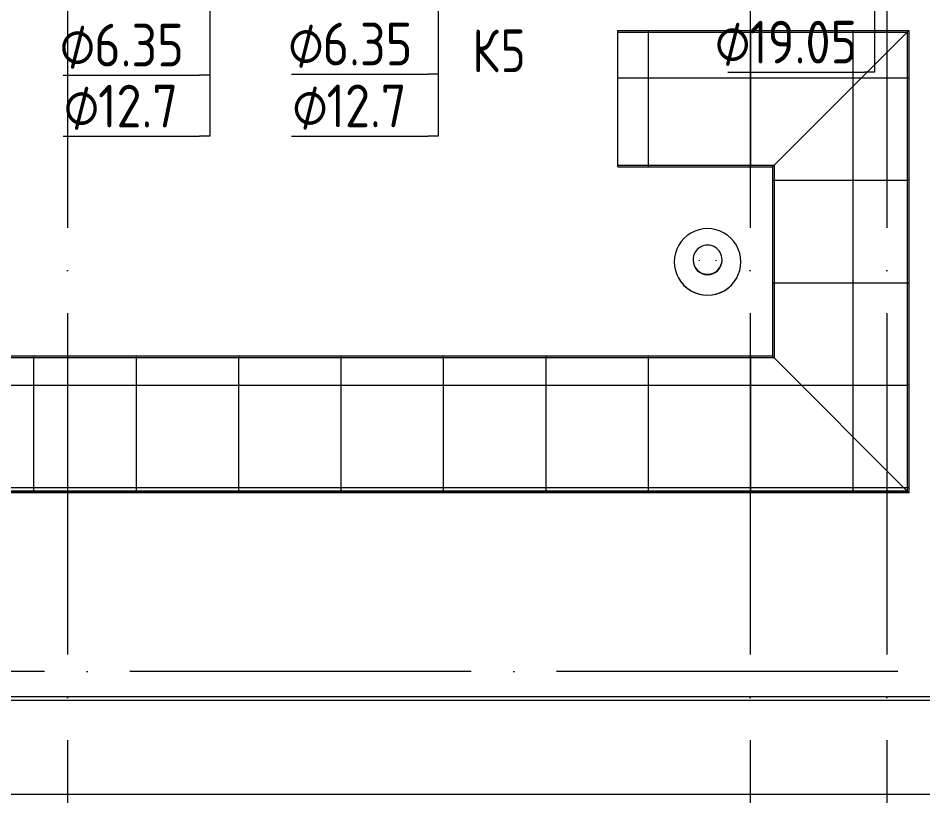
# Model space of a CAD drawing. Header units: millimetres. Extents: x -88595 to 880822, y -1054509 to -148035.
# Drawn here: x 522874 to 528175, y -283580 to -279025 of the extents above; entities that cross this region are included whole.
import ezdxf

# ---------------------------------------------------------------- set-up
doc = ezdxf.new("R2010")
doc.units = ezdxf.units.MM
doc.linetypes.add('ADSK_Линия сетки', pattern=[25, 20, -2.5, 0, -2.5])
for name, color, linetype, lineweight in [('Аннотация', 7, 'Continuous', 20), ('Марки', 7, 'Continuous', 20), ('Оборудование', 7, 'Continuous', 18), ('Ограждение', 7, 'Continuous', 9), ('Оси', 7, 'Continuous', 9)]:
    doc.layers.add(name, color=color, linetype=linetype, lineweight=lineweight)
doc.styles.add('$3$GOST 2.304 type A', font='GOST2304A.ttf', dxfattribs={"height": 250})
doc.styles.add('$3$GOST Common_3', font='GOST_Common.ttf', dxfattribs={"width": 0.9, "height": 250})
doc.styles.add('$7$GOST Common', font='GOST_Common.ttf', dxfattribs={"width": 0.9, "height": 250})
pattern_1 = [(0, (548766.5, 663825.2), (0, 600), []), (90, (548766.5, 663825.2), (-600, 4e-14), [])]

# ---------------------------------------------------------------- blocks, each defined once
blk = doc.blocks.new('$0$ADSK_M_Трубы - Диаметр_8-160846-В_Координация_кровля ОВ3')
at = {"layer": 'Марки'}
blk.add_line((0, 0), (8, 0), dxfattribs=at)
blk = doc.blocks.new('Кровля')
at = {"layer": 'Ограждение'}
h = blk.add_hatch(dxfattribs=at)
h.set_pattern_fill('FP_134', color=256, style=0, pattern_type=2)
h.set_pattern_definition([(0, (548766.5, 653984.8), (0, 424.264), []), (90, (548766.5, 653984.8), (-600, 4e-14), [])])
h.paths.add_polyline_path([(540350.5, 647330.5), (540360.5, 647340.5), (538655.5, 647340.5), (538655.5, 647330.5), (540009.4, 647330.5)])
h = blk.add_hatch(dxfattribs=at)
h.set_pattern_fill('FP_132', color=256, style=0, pattern_type=2)
h.set_pattern_definition([(0, (542965.5, 663825.2), (0, 600), []), (90, (542965.5, 663825.2), (-424.264, 3e-14), [])])
h.paths.add_polyline_path([(540360.5, 644632.5), (540360.5, 647340.5), (540350.5, 647330.5), (540350.5, 644642.5)])
h = blk.add_hatch(dxfattribs=at)
h.set_pattern_fill('FP_18', color=256, style=0, pattern_type=2)
h.set_pattern_definition(pattern_1)
h.paths.add_polyline_path([(538655.5, 646550.5), (539570.5, 646550.5), (540350.5, 647330.5), (538655.5, 647330.5), (538655.5, 646703.6)])
h = blk.add_hatch(dxfattribs=at)
h.set_pattern_fill('FP_18', color=256, style=0, pattern_type=2)
h.set_pattern_definition(pattern_1)
h.paths.add_polyline_path([(540350.5, 644642.5), (540350.5, 647330.5), (539570.5, 646550.5), (539570.5, 645422.5), (540086.9, 644906.1)])
h = blk.add_hatch(dxfattribs=at)
h.set_pattern_fill('FP_135', color=256, style=0, pattern_type=2)
h.set_pattern_definition([(0, (548766.5, 656780.8), (0, 424.264), []), (90, (548766.5, 656780.8), (-600, 4e-14), [])])
h.paths.add_polyline_path([(539560.5, 646540.5), (539570.5, 646550.5), (538655.5, 646550.5), (538655.5, 646540.5), (539265.1, 646540.5)])
h = blk.add_hatch(dxfattribs=at)
h.set_pattern_fill('FP_133', color=256, style=0, pattern_type=2)
h.set_pattern_definition([(0, (545761.5, 663825.2), (0, 600), []), (90, (545761.5, 663825.2), (-424.264, 3e-14), [])])
h.paths.add_polyline_path([(539570.5, 645422.5), (539570.5, 646550.5), (539560.5, 646540.5), (539560.5, 645432.5)])
h = blk.add_hatch(dxfattribs=at)
h.set_pattern_fill('FP_131', color=256, style=0, pattern_type=2)
h.set_pattern_definition([(0, (548766.5, 653030.84), (0, 424.264), []), (90, (548766.5, 653030.84), (-600, 4e-14), [])])
h.paths.add_polyline_path([(539560.5, 645422.5), (539570.5, 645422.5), (539560.5, 645432.5), (534785.5, 645432.5), (534775.5, 645422.5), (539265.1, 645422.5)])
h = blk.add_hatch(dxfattribs=at)
h.set_pattern_fill('FP_25', color=256, style=0, pattern_type=2)
h.set_pattern_definition(pattern_1)
h.paths.add_polyline_path([(537404.4, 644642.5), (540350.5, 644642.5), (539570.5, 645422.5), (534775.5, 645422.5), (533995.5, 644642.5), (537032.3, 644642.5)])
h = blk.add_hatch(dxfattribs=at)
h.set_pattern_fill('FP_130', color=256, style=0, pattern_type=2)
h.set_pattern_definition([(0, (548766.5, 655826.84), (0, 424.264), []), (90, (548766.5, 655826.84), (-600, 4e-14), [])])
h.paths.add_polyline_path([(540350.5, 644632.5), (540360.5, 644632.5), (540350.5, 644642.5), (533995.5, 644642.5), (533985.5, 644632.5), (540009.4, 644632.5)])
at = {"layer": 'Оборудование'}
for p, q in [((538985.5, 645984.8), (538985.5, 645984.7)), ((539095.5, 645997.7), (539095.5, 645994.1)), ((539130.5, 645994.1), (539130.5, 645991.5)), ((539230.5, 645991.5), (539230.5, 645994.1)), ((539265.5, 645994.1), (539265.5, 645997.7)), ((539375.5, 645984.7), (539375.5, 645984.8))]:
    blk.add_line(p, q, dxfattribs=at)
for centre, major_axis, start_param, end_param in [((539180.5, 645984.8), (195, 0), 0, 3.141593), ((539180.5, 645997.7), (85, 0), 0, 3.141593), ((539180.5, 645984.8), (-195, 0), 0, 3.141593), ((539180.5, 645997.7), (85, 0), 3.141593, 6.283185), ((539180.5, 645994.1), (85, 0), 3.141593, 6.283185), ((539180.5, 645984.7), (195, 0), 3.624915, 5.799863)]:
    blk.add_ellipse(centre, major_axis=major_axis, ratio=0.99957, start_param=start_param, end_param=end_param, dxfattribs=at)
at = {"layer": 'Ограждение'}
for p, q in [((538655.5, 647330.5), (538655.5, 647340.5)), ((538655.5, 647340.5), (540360.5, 647340.5)), ((540360.5, 647340.5), (540350.5, 647330.5)), ((540360.5, 647340.5), (540360.5, 644632.5)), ((538655.5, 646550.5), (538655.5, 647330.5)), ((538655.5, 647330.5), (540350.5, 647330.5)), ((540350.5, 647330.5), (539570.5, 646550.5)), ((540350.5, 647330.5), (540350.5, 644642.5)), ((538655.5, 646540.5), (538655.5, 646550.5)), ((538655.5, 646550.5), (539570.5, 646550.5)), ((538655.5, 646540.5), (539560.5, 646540.5)), ((539570.5, 646550.5), (539560.5, 646540.5)), ((539560.5, 646540.5), (539560.5, 645432.5)), ((539570.5, 646550.5), (539570.5, 645422.5)), ((539560.5, 645432.5), (534785.5, 645432.5)), ((539570.5, 645422.5), (539560.5, 645432.5)), ((539570.5, 645422.5), (534775.5, 645422.5)), ((540350.5, 644642.5), (539570.5, 645422.5)), ((540360.5, 644632.5), (533985.5, 644632.5)), ((540350.5, 644642.5), (533995.5, 644642.5)), ((540360.5, 644632.5), (540350.5, 644642.5)), ((516105.2, 643439.7), (583176.3, 643439.7)), ((516105.2, 643418.5), (583197.5, 643418.5)), ((514713.5, 642868.5), (583747.5, 642868.5))]:
    blk.add_line(p, q, dxfattribs=at)
at = {"layer": 'Оси', "linetype": 'ADSK_Линия сетки', "ltscale": 100}
for p, q in [((535430.5, 660685.5), (535430.5, 631229.3)), ((539430.5, 660685.5), (539430.5, 629959.3)), ((540230.5, 660685.5), (540230.5, 631229.3)), ((585297.8, 643585.5), (508358.2, 643585.5))]:
    blk.add_line(p, q, dxfattribs=at)

msp = doc.modelspace()

# ---------------------------------------------------------------- linework, layer by layer
at = {"layer": 'Марки'}
for p, q in [((523996.7, -277945), (523996.7, -279360)), ((523996.7, -277986.1), (523996.7, -279717)), ((525335.3, -277986.1), (525335.3, -279353.6)), ((525335.3, -278069.3), (525335.3, -279715.7)), ((527891.9, -278158.9), (527891.9, -279342.4)), ((527891.9, -279342.4), (527832.9, -279342.4)), ((523996.7, -279360), (523937.7, -279360)), ((525335.3, -279353.6), (525276.3, -279353.6)), ((523996.7, -279717), (523937.7, -279717)), ((525335.3, -279715.7), (525276.3, -279715.7))]:
    msp.add_line(p, q, dxfattribs=at)

# ---------------------------------------------------------------- block references
at = {"layer": 'Марки', "xscale": 99.99999999999993, "yscale": 99.99999999999993, "zscale": 99.99999999999993}
for p in [(527032.9, -279342.4), (523137.7, -279360), (524476.3, -279353.6), (523137.7, -279717), (524476.3, -279715.7)]:
    msp.add_blockref('$0$ADSK_M_Трубы - Диаметр_8-160846-В_Координация_кровля ОВ3', p, dxfattribs=at)
at = {"layer": 'Оборудование', "color": 5, "true_color": 0x0000ff}
msp.add_blockref('Кровля', (-12267.3, -926437.4), dxfattribs=at)

# ---------------------------------------------------------------- texts
at = {"layer": 'Аннотация', "color": 5, "true_color": 0x0000ff, "char_height": 250, "attachment_point": 1, "style": '$3$GOST 2.304 type A'}
for s, insert, width in [('\\fGOST 2.304 type A|b0|i0|c204|p34|;К', (525535.6, -279091.7), 200.422), ('\\fGOST 2.304 type A|b0|i0|c204|p34|;5', (525701, -279091.7), 176.371)]:
    msp.add_mtext(s, dxfattribs=dict(at, insert=insert, width=width))
at = {"layer": 'Марки', "lineweight": 9, "char_height": 250, "attachment_point": 1}
for s, insert, width, style in [('\\fGOST Common|b0|i0|c254|p34|;\\W.9;⌀', (523116.9, -279058.4), 245.316, '$3$GOST Common_3'), ('6.35', (523319.3, -279058.4), 663.797, '$7$GOST Common'), ('\\fGOST Common|b0|i0|c254|p34|;\\W.9;⌀', (524455.6, -279052.1), 245.316, '$3$GOST Common_3'), ('6.35', (524658, -279052.1), 663.797, '$7$GOST Common'), ('\\fGOST Common|b0|i0|c254|p34|;\\W.9;⌀', (526955.4, -279040.9), 245.316, '$3$GOST Common_3'), ('19.05', (527157.9, -279040.9), 800.886, '$7$GOST Common'), ('\\fGOST Common|b0|i0|c254|p34|;\\W.9;⌀', (523140.7, -279415.4), 245.316, '$3$GOST Common_3'), ('12.7', (523343.1, -279415.4), 606.076, '$7$GOST Common'), ('\\fGOST Common|b0|i0|c254|p34|;\\W.9;⌀', (524479.4, -279414.2), 245.316, '$3$GOST Common_3'), ('12.7', (524681.8, -279414.2), 606.076, '$7$GOST Common')]:
    msp.add_mtext(s, dxfattribs=dict(at, insert=insert, width=width, style=style))

doc.saveas('drawing.dxf')
